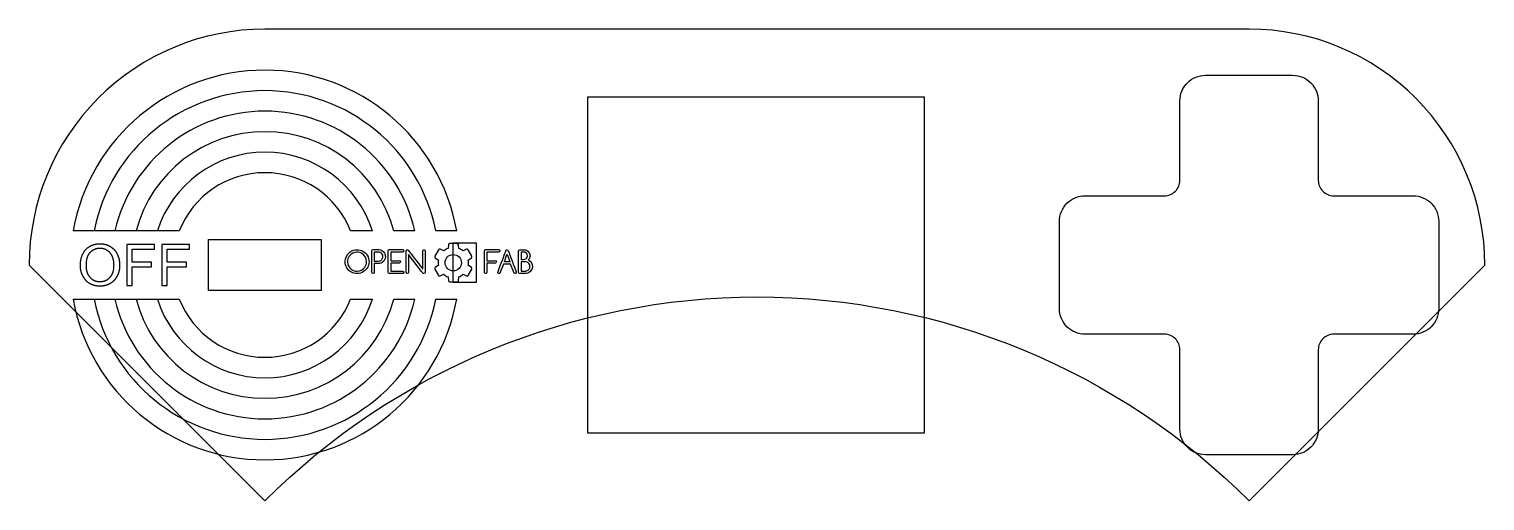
# Model space of a CAD drawing. Header units: millimetres. Extents: x -75 to 67, y 4 to 50.
import ezdxf

# ---------------------------------------------------------------- set-up
doc = ezdxf.new("R2010")
doc.units = ezdxf.units.MM
doc.layers.get('0').update_dxf_attribs({"linetype": 'CONTINUOUS'})

msp = doc.modelspace()

# ---------------------------------------------------------------- linework, layer by layer
for p, q in [((-60.36, 30.33), (-70.71, 30.33)), ((-41.52, 30.33), (-43.64, 30.33)), ((-37.38, 30.33), (-39.44, 30.33)), ((-33.29, 30.33), (-35.33, 30.33)), ((-41.46, 28.5), (-40.9, 28.5)), ((-39.85, 28.5), (-39.85, 28.5)), ((-39.85, 28.5), (-39.82, 28.5)), ((-39.82, 28.5), (-38.61, 28.5)), ((-38.61, 28.5), (-38.59, 28.5)), ((-38.13, 28.49), (-38.1, 28.49)), ((-36.5, 28.49), (-36.48, 28.49)), ((-35.06, 28.48), (-35.42, 27.85)), ((-34.56, 28.37), (-34.9, 28.53)), ((-34.1, 28.98), (-34.13, 28.61)), ((-33.63, 29.09), (-33.98, 29.09)), ((-33.63, 29.15), (-31.38, 29.15)), ((-33.63, 29.09), (-33.63, 29.15)), ((-33.26, 29.09), (-33.63, 29.09)), ((-33.63, 28.02), (-33.63, 29.09)), ((-33.1, 28.62), (-33.13, 28.98)), ((-32.34, 28.53), (-32.67, 28.37)), ((-31.82, 27.85), (-32.18, 28.48)), ((-31.38, 29.15), (-31.38, 25.3)), ((-30.47, 28.5), (-30.43, 28.5)), ((-30.47, 28.5), (-30.47, 28.5)), ((-30.43, 28.5), (-29.22, 28.5)), ((-29.22, 28.5), (-29.2, 28.5)), ((-27.15, 28.49), (-27.12, 28.48)), ((-27.15, 28.48), (-27.15, 28.49)), ((-27.12, 28.48), (-26.74, 28.48)), ((-26.74, 28.48), (-26.72, 28.49)), ((-41.57, 26.28), (-41.57, 28.36)), ((-40.93, 28.26), (-41.33, 28.26)), ((-41.33, 28.26), (-41.33, 27.38)), ((-41.33, 27.38), (-40.94, 27.38)), ((-40.9, 27.14), (-41.33, 27.14)), ((-41.33, 27.14), (-41.33, 26.27)), ((-40.25, 27.84), (-40.25, 27.8)), ((-39.97, 26.27), (-39.97, 28.38)), ((-39.73, 28.26), (-39.73, 27.42)), ((-38.6, 28.26), (-39.73, 28.26)), ((-39.73, 27.42), (-38.99, 27.42)), ((-39.01, 27.19), (-39.73, 27.19)), ((-39.73, 27.19), (-39.73, 26.4)), ((-38.89, 27.18), (-39.01, 27.19)), ((-38.99, 27.42), (-38.9, 27.43)), ((-38.23, 26.29), (-38.23, 28.35)), ((-36.71, 26.37), (-37.99, 28.01)), ((-37.99, 28.01), (-37.99, 26.27)), ((-36.61, 26.63), (-36.61, 28.38)), ((-36.37, 28.37), (-36.37, 26.28)), ((-35.38, 27.69), (-35.08, 27.48)), ((-33.63, 26.42), (-33.63, 28.02)), ((-32.16, 27.48), (-31.85, 27.69)), ((-30.58, 26.27), (-30.58, 28.38)), ((-30.34, 28.26), (-30.34, 27.42)), ((-29.21, 28.26), (-30.34, 28.26)), ((-30.34, 27.42), (-29.6, 27.42)), ((-29.63, 27.19), (-30.34, 27.19)), ((-30.34, 27.19), (-30.34, 26.31)), ((-29.5, 27.18), (-29.63, 27.19)), ((-29.6, 27.42), (-29.51, 27.43)), ((-28.74, 27.08), (-29.08, 26.19)), ((-28.03, 27.08), (-28.74, 27.08)), ((-27.75, 26.37), (-28.03, 27.08)), ((-27.26, 26.27), (-27.26, 28.37)), ((-27.02, 28.24), (-27.02, 27.55)), ((-26.79, 28.24), (-27.02, 28.24)), ((-27.02, 27.55), (-26.8, 27.55)), ((-27.02, 27.32), (-27.02, 26.4)), ((-26.69, 27.32), (-27.02, 27.32)), ((-26.66, 28.24), (-26.79, 28.24)), ((-26.52, 27.3), (-26.69, 27.32)), ((-26.39, 27.89), (-26.39, 27.91)), ((-26.14, 27.9), (-26.14, 27.89)), ((-43.02, 26.4), (-42.99, 26.4)), ((-42.99, 26.16), (-43.02, 26.16)), ((-41.44, 26.16), (-41.45, 26.16)), ((-38.57, 26.16), (-39.85, 26.16)), ((-39.73, 26.4), (-38.57, 26.4)), ((-38.11, 26.16), (-38.11, 26.16)), ((-36.62, 26.64), (-36.61, 26.63)), ((-36.61, 26.63), (-36.61, 26.63)), ((-35.42, 26.6), (-35.06, 25.98)), ((-35.08, 26.98), (-35.38, 26.77)), ((-34.9, 25.93), (-34.56, 26.09)), ((-34.13, 25.84), (-34.1, 25.47)), ((-33.63, 25.35), (-33.63, 26.42)), ((-33.13, 25.47), (-33.1, 25.84)), ((-32.67, 26.09), (-32.34, 25.93)), ((-32.18, 25.98), (-31.82, 26.6)), ((-31.85, 26.77), (-32.16, 26.98)), ((-30.45, 26.16), (-30.47, 26.16)), ((-30.34, 26.31), (-30.33, 26.27)), ((-29.29, 26.28), (-29.08, 26.84)), ((-29.29, 26.27), (-29.29, 26.28)), ((-29.16, 26.16), (-29.18, 26.16)), ((-27.59, 26.16), (-27.6, 26.16)), ((-27.48, 26.29), (-27.48, 26.27)), ((-26.6, 26.16), (-27.15, 26.16)), ((-27.02, 26.4), (-26.71, 26.4)), ((-26.15, 26.85), (-26.15, 26.86)), ((-33.98, 25.35), (-33.63, 25.35)), ((-33.63, 25.3), (-33.63, 25.35)), ((-33.63, 25.35), (-33.26, 25.35)), ((-31.38, 25.3), (-33.63, 25.3)), ((-70.71, 23.66), (-60.36, 23.66)), ((-43.64, 23.66), (-41.52, 23.66)), ((-39.44, 23.66), (-37.38, 23.66)), ((-35.33, 23.66), (-33.29, 23.66))]:
    msp.add_line(p, q)
for points in [[(44, 50), (-52, 50, 0.414214), (-75, 27), (-52, 4, -0.414214), (44, 4), (67, 27, -0.414214), (67, 27), (67, 27, 0.414214)], [(39.75, 45.5), (48.25, 45.5, -0.414214), (50.75, 43), (50.75, 35.25, 0.414214), (52.25, 33.75), (60, 33.75, -0.414214), (62.5, 31.25), (62.5, 22.75, -0.414214), (60, 20.25), (52.25, 20.25, 0.414214), (50.75, 18.75), (50.75, 11, -0.414214), (48.25, 8.5), (39.75, 8.5, -0.414214), (37.25, 11), (37.25, 18.75, 0.414214), (35.75, 20.25), (28, 20.25, -0.414214), (25.5, 22.75), (25.5, 31.25, -0.414214), (28, 33.75), (35.75, 33.75, 0.414214), (37.25, 35.25), (37.25, 43, -0.414214)]]:
    msp.add_lwpolyline(points, format="xyb", close=True)
for points in [[(-20.51, 43.4), (12.29, 43.4), (12.29, 10.6), (-20.51, 10.6)], [(-65.47, 29), (-65.47, 25), (-64.94, 25), (-64.94, 26.82), (-63.06, 26.82), (-63.06, 27.29), (-64.94, 27.29), (-64.94, 28.53), (-62.77, 28.53), (-62.77, 29)], [(-62.05, 29), (-62.05, 25), (-61.52, 25), (-61.52, 26.82), (-59.65, 26.82), (-59.65, 27.29), (-61.52, 27.29), (-61.52, 28.53), (-59.35, 28.53), (-59.35, 29)], [(-57.5, 29.5), (-46.5, 29.5), (-46.5, 24.5), (-57.5, 24.5)], [(-28.64, 27.32), (-28.39, 28.02), (-28.38, 28.02), (-28.12, 27.33), (-28.12, 27.32)]]:
    msp.add_lwpolyline(points, close=True)
for radius, start, end in [(19, 10.1093, 169.8907), (17, 11.3135, 168.6865), (15, 12.8461, 167.1539), (13, 14.8648, 165.1352), (11, 17.6488, 162.3512), (9, 21.7499, 158.2501), (19, 190.1093, 349.8907), (17, 191.3135, 348.6865), (15, 192.8461, 347.1539), (13, 194.8648, 345.1352), (11, 197.6488, 342.3512), (9, 201.7499, 338.2501)]:
    msp.add_arc((-52, 27), radius, start, end)
for points, degree in [([(-70, 26.95), (-70, 27.94), (-69.47, 28.51)], 2), ([(-69.47, 28.51), (-68.93, 29.07), (-68.08, 29.07)], 2), ([(-68.08, 28.62), (-68.64, 28.62), (-69.05, 28.23)], 2), ([(-68.08, 29.07), (-67.53, 29.07), (-67.09, 28.81)], 2), ([(-67.37, 28.41), (-67.69, 28.62), (-68.08, 28.62)], 2), ([(-66.89, 27.85), (-67.05, 28.21), (-67.37, 28.41)], 2), ([(-67.09, 28.81), (-66.64, 28.54), (-66.41, 28.07)], 2), ([(-43.68, 28.27), (-43.47, 28.42), (-43.24, 28.49), (-43.01, 28.49)], 3), ([(-43.01, 28.49), (-42.61, 28.49), (-42.28, 28.31), (-42.02, 27.95)], 3), ([(-41.57, 28.36), (-41.56, 28.45), (-41.52, 28.5), (-41.46, 28.5)], 3), ([(-40.9, 28.5), (-40.68, 28.5), (-40.49, 28.38), (-40.34, 28.16)], 3), ([(-39.97, 28.38), (-39.96, 28.46), (-39.92, 28.5), (-39.85, 28.5)], 3), ([(-38.59, 28.5), (-38.52, 28.5), (-38.48, 28.46), (-38.46, 28.37)], 3), ([(-38.23, 28.35), (-38.22, 28.44), (-38.19, 28.49), (-38.13, 28.49)], 3), ([(-38.1, 28.49), (-38.05, 28.49), (-38.01, 28.45), (-37.97, 28.36)], 3), ([(-36.61, 28.38), (-36.59, 28.45), (-36.56, 28.49), (-36.5, 28.49)], 3), ([(-36.48, 28.49), (-36.42, 28.49), (-36.38, 28.45), (-36.37, 28.37)], 3), ([(-34.9, 28.53), (-34.96, 28.55), (-35.03, 28.53), (-35.06, 28.48)], 3), ([(-34.13, 28.61), (-34.29, 28.56), (-34.44, 28.47), (-34.56, 28.37)], 3), ([(-33.98, 29.09), (-34.04, 29.09), (-34.1, 29.05), (-34.1, 28.98)], 3), ([(-33.13, 28.98), (-33.14, 29.05), (-33.19, 29.09), (-33.26, 29.09)], 3), ([(-32.67, 28.37), (-32.8, 28.47), (-32.95, 28.56), (-33.1, 28.62)], 3), ([(-32.18, 28.48), (-32.21, 28.53), (-32.28, 28.56), (-32.34, 28.53)], 3), ([(-30.58, 28.38), (-30.57, 28.46), (-30.53, 28.5), (-30.47, 28.5)], 3), ([(-29.2, 28.5), (-29.13, 28.5), (-29.09, 28.46), (-29.08, 28.37)], 3), ([(-29.08, 26.84), (-28.72, 27.79), (-28.52, 28.31), (-28.49, 28.42)], 3), ([(-28.49, 28.42), (-28.45, 28.46), (-28.42, 28.48), (-28.39, 28.48)], 3), ([(-28.39, 28.48), (-28.31, 28.48), (-28.26, 28.41), (-28.22, 28.25)], 3), ([(-27.26, 28.37), (-27.25, 28.44), (-27.21, 28.48), (-27.15, 28.48)], 3), ([(-26.72, 28.49), (-26.53, 28.49), (-26.37, 28.4), (-26.24, 28.22)], 3), ([(-69.05, 28.23), (-69.45, 27.84), (-69.45, 26.94)], 2), ([(-67.11, 25.8), (-66.72, 26.23), (-66.72, 27)], 2), ([(-66.72, 27), (-66.72, 27.49), (-66.89, 27.85)], 2), ([(-66.17, 26.99), (-66.17, 26.39), (-66.42, 25.91)], 2), ([(-66.41, 28.07), (-66.17, 27.59), (-66.17, 26.99)], 2), ([(-44.17, 27.33), (-44.17, 27.7), (-44.01, 28.02), (-43.68, 28.27)], 3), ([(-44, 26.72), (-44.12, 26.91), (-44.17, 27.11), (-44.17, 27.33)], 3), ([(-43.77, 27.85), (-43.88, 27.69), (-43.94, 27.51), (-43.94, 27.31)], 3), ([(-43.94, 27.31), (-43.94, 27.02), (-43.8, 26.77), (-43.54, 26.56)], 3), ([(-43.01, 28.25), (-43.31, 28.25), (-43.57, 28.12), (-43.77, 27.85)], 3), ([(-42.54, 28.12), (-42.69, 28.21), (-42.85, 28.25), (-43.01, 28.25)], 3), ([(-42.08, 27.33), (-42.08, 27.66), (-42.23, 27.93), (-42.54, 28.12)], 3), ([(-41.84, 27.32), (-41.84, 26.93), (-42.02, 26.61), (-42.37, 26.35)], 3), ([(-42.25, 26.78), (-42.14, 26.95), (-42.08, 27.13), (-42.08, 27.33)], 3), ([(-42.02, 27.95), (-41.9, 27.74), (-41.84, 27.53), (-41.84, 27.32)], 3), ([(-40.94, 27.38), (-40.74, 27.38), (-40.59, 27.48), (-40.52, 27.68)], 3), ([(-40.77, 28.23), (-40.82, 28.25), (-40.87, 28.26), (-40.93, 28.26)], 3), ([(-40.53, 27.27), (-40.66, 27.18), (-40.78, 27.14), (-40.9, 27.14)], 3), ([(-40.49, 27.82), (-40.49, 28), (-40.58, 28.14), (-40.77, 28.23)], 3), ([(-40.25, 27.8), (-40.25, 27.59), (-40.34, 27.42), (-40.53, 27.27)], 3), ([(-40.52, 27.68), (-40.5, 27.72), (-40.49, 27.77), (-40.49, 27.82)], 3), ([(-40.34, 28.16), (-40.28, 28.04), (-40.25, 27.94), (-40.25, 27.84)], 3), ([(-38.9, 27.43), (-38.85, 27.43), (-38.81, 27.39), (-38.79, 27.31)], 3), ([(-38.79, 27.31), (-38.79, 27.25), (-38.82, 27.21), (-38.89, 27.18)], 3), ([(-38.46, 28.37), (-38.48, 28.29), (-38.53, 28.26), (-38.6, 28.26)], 3), ([(-37.97, 28.36), (-37.91, 28.3), (-37.46, 27.73), (-36.63, 26.65)], 3), ([(-35.42, 27.85), (-35.45, 27.8), (-35.44, 27.73), (-35.38, 27.69)], 3), ([(-35.08, 27.48), (-35.09, 27.4), (-35.1, 27.31), (-35.1, 27.23)], 3), ([(-35.1, 27.23), (-35.1, 27.14), (-35.09, 27.06), (-35.08, 26.98)], 3), ([(-34.43, 27.22), (-34.43, 27.66), (-34.07, 28.02), (-33.63, 28.02)], 3), ([(-33.63, 26.42), (-34.07, 26.42), (-34.43, 26.78), (-34.43, 27.22)], 3), ([(-33.63, 28.02), (-33.19, 28.02), (-32.83, 27.66), (-32.83, 27.22)], 3), ([(-32.83, 27.22), (-32.83, 26.78), (-33.19, 26.42), (-33.63, 26.42)], 3), ([(-32.14, 27.23), (-32.14, 27.31), (-32.15, 27.4), (-32.16, 27.48)], 3), ([(-32.16, 26.98), (-32.15, 27.06), (-32.14, 27.14), (-32.14, 27.23)], 3), ([(-31.85, 27.69), (-31.8, 27.73), (-31.78, 27.8), (-31.82, 27.85)], 3), ([(-29.51, 27.43), (-29.46, 27.43), (-29.42, 27.39), (-29.4, 27.31)], 3), ([(-29.4, 27.31), (-29.4, 27.25), (-29.44, 27.21), (-29.5, 27.18)], 3), ([(-29.08, 28.37), (-29.09, 28.29), (-29.14, 28.26), (-29.21, 28.26)], 3), ([(-28.22, 28.25), (-27.73, 26.97), (-27.48, 26.32), (-27.48, 26.29)], 3), ([(-26.8, 27.55), (-26.6, 27.55), (-26.47, 27.63), (-26.41, 27.77)], 3), ([(-26.39, 27.91), (-26.39, 28.07), (-26.48, 28.18), (-26.66, 28.24)], 3), ([(-26.15, 26.86), (-26.15, 27.08), (-26.27, 27.23), (-26.52, 27.3)], 3), ([(-26.41, 27.77), (-26.4, 27.81), (-26.39, 27.85), (-26.39, 27.89)], 3), ([(-26.14, 27.89), (-26.14, 27.75), (-26.2, 27.61), (-26.31, 27.49)], 3), ([(-26.31, 27.49), (-26.04, 27.34), (-25.91, 27.13), (-25.91, 26.85)], 3), ([(-26.24, 28.22), (-26.17, 28.13), (-26.14, 28.02), (-26.14, 27.9)], 3), ([(-69.77, 25.95), (-70, 26.42), (-70, 26.95)], 2), ([(-69.1, 25.2), (-69.54, 25.48), (-69.77, 25.95)], 2), ([(-69.45, 26.94), (-69.45, 26.22), (-69.07, 25.8)], 2), ([(-69.07, 25.8), (-68.68, 25.38), (-68.09, 25.38)], 2), ([(-68.09, 25.38), (-67.49, 25.38), (-67.11, 25.8)], 2), ([(-66.42, 25.91), (-66.67, 25.43), (-67.12, 25.18)], 2), ([(-43.02, 26.16), (-43.42, 26.16), (-43.75, 26.34), (-44, 26.72)], 3), ([(-43.54, 26.56), (-43.38, 26.45), (-43.2, 26.4), (-43.02, 26.4)], 3), ([(-42.99, 26.4), (-42.7, 26.4), (-42.45, 26.53), (-42.25, 26.78)], 3), ([(-42.37, 26.35), (-42.57, 26.22), (-42.78, 26.16), (-42.99, 26.16)], 3), ([(-41.45, 26.16), (-41.51, 26.16), (-41.55, 26.2), (-41.57, 26.28)], 3), ([(-41.33, 26.27), (-41.33, 26.21), (-41.36, 26.17), (-41.44, 26.16)], 3), ([(-39.85, 26.16), (-39.93, 26.17), (-39.97, 26.21), (-39.97, 26.27)], 3), ([(-38.57, 26.4), (-38.51, 26.4), (-38.48, 26.35), (-38.46, 26.27)], 3), ([(-38.46, 26.27), (-38.49, 26.19), (-38.52, 26.16), (-38.57, 26.16)], 3), ([(-38.11, 26.16), (-38.18, 26.16), (-38.22, 26.2), (-38.23, 26.29)], 3), ([(-37.99, 26.27), (-37.99, 26.21), (-38.03, 26.18), (-38.11, 26.16)], 3), ([(-36.5, 26.16), (-36.54, 26.16), (-36.61, 26.23), (-36.71, 26.37)], 3), ([(-36.63, 26.65), (-36.62, 26.65), (-36.62, 26.65), (-36.62, 26.64)], 3), ([(-36.37, 26.28), (-36.37, 26.21), (-36.41, 26.17), (-36.5, 26.16)], 3), ([(-35.38, 26.77), (-35.44, 26.73), (-35.45, 26.66), (-35.42, 26.6)], 3), ([(-35.06, 25.98), (-35.03, 25.92), (-34.96, 25.9), (-34.9, 25.93)], 3), ([(-34.56, 26.09), (-34.44, 25.98), (-34.29, 25.9), (-34.13, 25.84)], 3), ([(-33.1, 25.84), (-32.95, 25.9), (-32.8, 25.98), (-32.67, 26.09)], 3), ([(-32.34, 25.93), (-32.28, 25.9), (-32.21, 25.92), (-32.18, 25.98)], 3), ([(-31.82, 26.6), (-31.78, 26.66), (-31.8, 26.73), (-31.85, 26.77)], 3), ([(-30.47, 26.16), (-30.54, 26.17), (-30.58, 26.21), (-30.58, 26.27)], 3), ([(-30.33, 26.27), (-30.35, 26.2), (-30.39, 26.16), (-30.45, 26.16)], 3), ([(-29.18, 26.16), (-29.25, 26.17), (-29.29, 26.21), (-29.29, 26.27)], 3), ([(-29.08, 26.19), (-29.11, 26.17), (-29.14, 26.16), (-29.16, 26.16)], 3), ([(-27.6, 26.16), (-27.67, 26.16), (-27.72, 26.23), (-27.75, 26.37)], 3), ([(-27.48, 26.27), (-27.48, 26.21), (-27.51, 26.17), (-27.59, 26.16)], 3), ([(-27.15, 26.16), (-27.22, 26.17), (-27.26, 26.21), (-27.26, 26.27)], 3), ([(-26.71, 26.4), (-26.47, 26.4), (-26.31, 26.46), (-26.23, 26.6)], 3), ([(-26.34, 26.21), (-26.44, 26.17), (-26.52, 26.16), (-26.6, 26.16)], 3), ([(-25.91, 26.85), (-25.91, 26.57), (-26.05, 26.36), (-26.34, 26.21)], 3), ([(-26.23, 26.6), (-26.18, 26.67), (-26.15, 26.76), (-26.15, 26.85)], 3), ([(-68.09, 24.93), (-68.65, 24.93), (-69.1, 25.2)], 2), ([(-67.12, 25.18), (-67.57, 24.93), (-68.09, 24.93)], 2), ([(-34.1, 25.47), (-34.1, 25.4), (-34.04, 25.35), (-33.98, 25.35)], 3), ([(-33.26, 25.35), (-33.19, 25.35), (-33.14, 25.4), (-33.13, 25.47)], 3)]:
    msp.add_open_spline(points, degree=degree)

doc.saveas('drawing.dxf')
